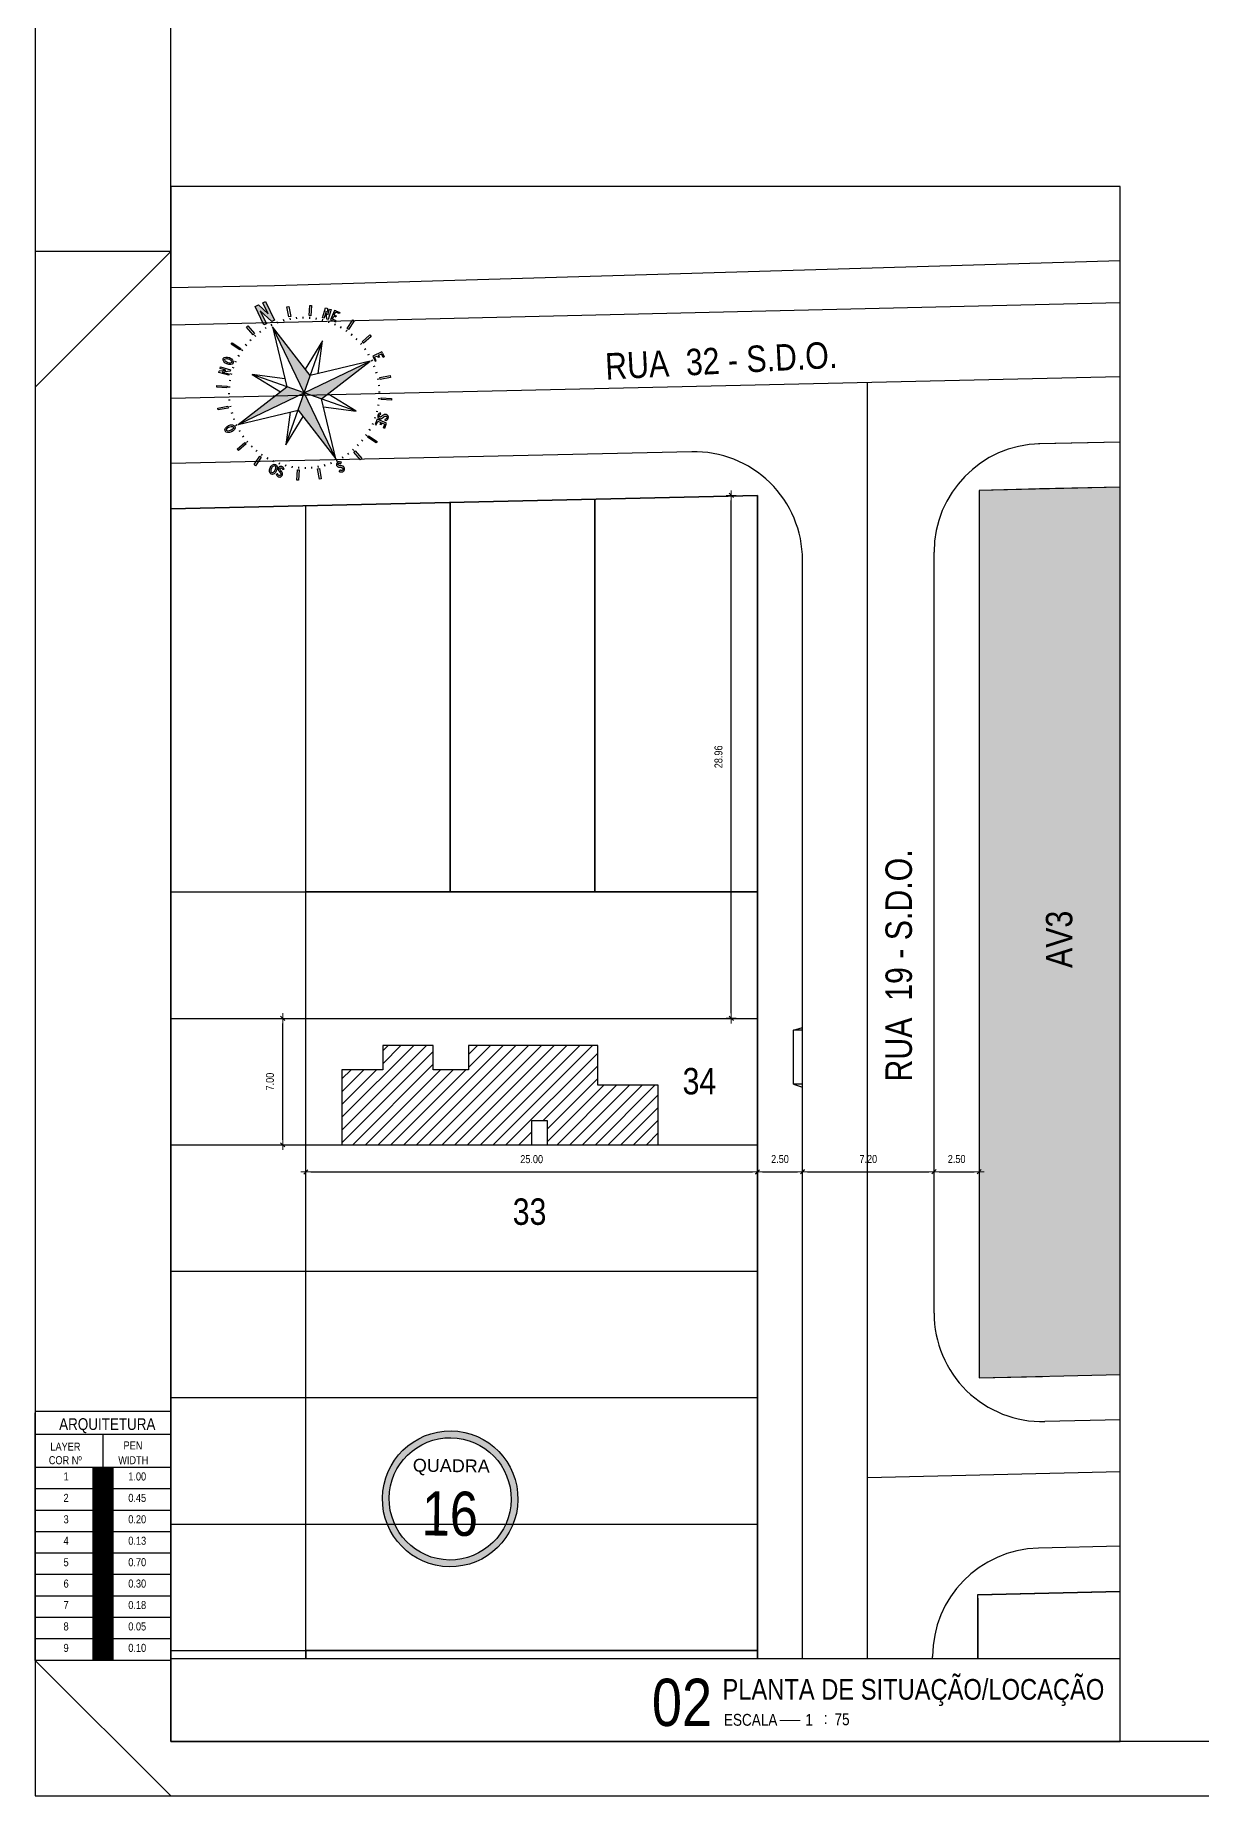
# Model space of a CAD drawing. Header units: millimetres. Extents: x -178 to 521, y -135 to 750.
# Drawn here: x -88.27 to -72.13, y 700.13 to 724.5 of the extents above; entities that cross this region are included whole.
import ezdxf
from ezdxf.enums import TextEntityAlignment as Align

# ---------------------------------------------------------------- set-up
doc = ezdxf.new("R2010")
doc.units = ezdxf.units.MM
doc.header["$LTSCALE"] = 20
doc.header["$MEASUREMENT"] = 0
doc.header["$PDSIZE"] = -5
for name, pattern in [('CONTINU', [0]), ('DASHED2', [0.375, 0.25, -0.125]), ('HIDDEN', [0.375, 0.25, -0.125]), ('HIDDEN2', [0.1875, 0.125, -0.0625])]:
    doc.linetypes.add(name, pattern=pattern)
doc.layers.get('0').update_dxf_attribs({"linetype": 'CONTINUOUS'})
doc.layers.get('Defpoints').update_dxf_attribs({"linetype": 'CONTINUOUS'})
for name, color, linetype in [('AR-ALV', 5, 'CONTINUOUS'), ('AR-TXT', 1, 'CONTINUOUS'), ('BOUNDARY LOTES', 7, 'CONTINUOUS'), ('E-txt-g', 3, 'CONTINUOUS'), ('E-TXT-Y', 2, 'CONTINUOUS'), ('Lotes', 2, 'CONTINUOUS'), ('númeraçãoquadras', 4, 'CONTINUOUS'), ('POLIGONAL', 5, 'CONTINUOUS'), ("PRANCHA - PROJETU'S", 7, 'CONTINUOUS'), ('PROJEÇÃO', 9, 'HIDDEN2'), ('QUADRA', 4, 'CONTINUOUS'), ('TXT', 2, 'CONTINUOUS')]:
    doc.layers.add(name, color=color, linetype=linetype)
for name, color, linetype, lineweight in [('E-Pen-C', 4, 'CONTINUOUS', 15), ('E-Pen-G', 3, 'CONTINUOUS', 30), ('E-Txt-W', 7, 'CONTINUOUS', 20)]:
    doc.layers.add(name, color=color, linetype=linetype, lineweight=lineweight)
doc.styles.add('F2', font='ARIALN.TTF')
doc.styles.add('STYLE1', font='sanss___.ttf')
doc.dimstyles.new('DIMENSION-1', dxfattribs={"dimtxt": 0.11, "dimasz": 0.07, "dimexe": 1, "dimexo": 0, "dimgap": 0.12, "dimtad": 1, "dimzin": 7, "dimdsep": 46, "dimtxsty": 'F2', "dimblk1": 'TRACO', "dimblk2": 'TRACO', "dimsah": 1, "dimcen": 1, "dimse1": 1, "dimse2": 1, "dimclrd": 256, "dimclre": 256, "dimclrt": 6, "dimadec": 0, "dimazin": 0, "dimtfac": 1, "dimtix": 1, "dimtmove": 2, "dimatfit": 3, "dimldrblk": 'TRACO', "dimfxl": 1, "dimtolj": 1, "dimtzin": 0, "dimarcsym": 0})

# ---------------------------------------------------------------- blocks, each defined once
blk = doc.blocks.new('al-norte')
at = {"layer": 'TXT'}
for points in [[(0.055, 2.221), (-0.065, 2.532), (-0.092, 2.532), (-0.167, 2.532), (-0.167, 2.01), (-0.092, 2.01), (-0.092, 2.379), (0.055, 2.001), (0.131, 2.001), (0.131, 2.531), (0.055, 2.531)], [(0.007, 1.875), (0, 0), (0.333, 0.33)]]:
    blk.add_hatch(color=7, dxfattribs=at).paths.add_polyline_path(points)
h = blk.add_hatch(color=7, dxfattribs=at)
h.paths.add_polyline_path([(0, 0), (0.33, -0.333), (1.875, -0.007)])
h.paths.add_polyline_path([(0, 0), (-0.333, -0.33), (-0.007, -1.875)])
h.paths.add_polyline_path([(0, 0), (-0.33, 0.333), (-1.875, 0.007)])
at = {"layer": 'TXT', "color": 7}
for p, q in [((-0.092, 2.532), (-0.065, 2.532)), ((0.055, 2.001), (-0.092, 2.379)), ((-0.065, 2.532), (0.055, 2.221)), ((-1.135, 1.932), (-1.094, 1.956)), ((-1.003, 1.705), (-1.135, 1.932)), ((-1.094, 1.956), (-0.963, 1.728)), ((-0.643, 1.786), (-0.659, 1.83)), ((-0.596, 2.16), (-0.551, 2.172)), ((-0.528, 1.906), (-0.596, 2.16)), ((-0.551, 2.172), (-0.483, 1.919)), ((-0.483, 1.919), (-0.528, 1.906)), ((-0.485, 1.835), (-0.497, 1.881)), ((-0.323, 1.871), (-0.331, 1.917)), ((0.007, 1.875), (-0.33, 0.333)), ((-0.159, 1.892), (-0.163, 1.938)), ((-0.007, -1.875), (0.007, 1.875)), ((0.007, 1.898), (0.007, 1.945)), ((0.333, 0.33), (0.007, 1.875)), ((0.172, 1.891), (0.176, 1.937)), ((0.336, 1.868), (0.344, 1.915)), ((0.498, 1.832), (0.51, 1.877)), ((0.656, 1.782), (0.672, 1.826)), ((-1.736, 1.416), (-1.711, 1.444)), ((-1.54, 1.244), (-1.736, 1.416)), ((-1.711, 1.444), (-1.702, 1.454)), ((-1.702, 1.454), (-1.546, 1.396)), ((-1.662, 1.499), (-1.637, 1.528)), ((-1.546, 1.396), (-1.662, 1.499)), ((-1.654, 1.393), (-1.515, 1.272)), ((-1.463, 1.324), (-1.654, 1.393)), ((-1.637, 1.528), (-1.438, 1.353)), ((-1.438, 1.353), (-1.463, 1.324)), ((-1.338, 1.347), (-1.371, 1.38)), ((-1.215, 1.459), (-1.245, 1.495)), ((-1.083, 1.559), (-1.11, 1.597)), ((-0.963, 1.728), (-1.003, 1.705)), ((-0.943, 1.647), (-0.967, 1.688)), ((-0.796, 1.723), (-0.816, 1.766)), ((0.808, 1.718), (0.828, 1.76)), ((0.955, 1.641), (0.979, 1.681)), ((1.094, 1.551), (1.121, 1.59)), ((1.225, 1.45), (1.256, 1.486)), ((1.343, 1.446), (1.415, 1.635)), ((1.347, 1.338), (1.38, 1.371)), ((1.476, 1.683), (1.417, 1.527)), ((1.466, 1.692), (1.476, 1.683)), ((1.538, 1.43), (1.572, 1.393)), ((1.561, 1.452), (1.596, 1.414)), ((1.596, 1.414), (1.572, 1.393)), ((-1.949, 1.106), (-1.925, 1.146)), ((-1.721, 0.975), (-1.949, 1.106)), ((-1.925, 1.146), (-1.698, 1.015)), ((-1.698, 1.015), (-1.721, 0.975)), ((-1.641, 0.955), (-1.681, 0.979)), ((-1.551, 1.094), (-1.59, 1.121)), ((-1.515, 1.272), (-1.54, 1.244)), ((-1.45, 1.225), (-1.486, 1.256)), ((-0.998, -0.991), (0.998, 0.991)), ((-0.285, 0.538), (-0.991, 0.998)), ((0.991, -0.998), (-0.991, 0.998)), ((-0.991, 0.998), (-0.536, 0.289)), ((0.998, 0.991), (0.289, 0.536)), ((0.538, 0.285), (0.998, 0.991)), ((1.459, 1.215), (1.495, 1.245)), ((1.559, 1.083), (1.597, 1.11)), ((1.647, 0.943), (1.688, 0.967)), ((1.705, 1.003), (1.932, 1.135)), ((1.728, 0.963), (1.705, 1.003)), ((1.956, 1.094), (1.728, 0.963)), ((1.932, 1.135), (1.956, 1.094)), ((-2.169, 0.564), (-2.156, 0.609)), ((-1.915, 0.496), (-2.169, 0.564)), ((-2.156, 0.609), (-1.903, 0.541)), ((-1.903, 0.541), (-1.915, 0.496)), ((-1.832, 0.498), (-1.877, 0.51)), ((-1.782, 0.656), (-1.826, 0.672)), ((-1.718, 0.808), (-1.76, 0.828)), ((1.723, 0.796), (1.766, 0.816)), ((1.786, 0.643), (1.83, 0.659)), ((1.835, 0.485), (1.881, 0.497)), ((-1.898, 0.007), (-1.945, 0.007)), ((-1.891, 0.172), (-1.937, 0.176)), ((-1.868, 0.336), (-1.915, 0.344)), ((-1.875, 0.007), (-0.33, 0.333)), ((-1.875, 0.007), (-0.333, -0.33)), ((-1.875, 0.007), (1.875, -0.007)), ((1.875, -0.007), (0.333, 0.33)), ((1.871, 0.323), (1.917, 0.331)), ((1.892, 0.159), (1.938, 0.163)), ((1.986, 0.075), (1.986, 0.034)), ((2.246, 0.075), (1.986, 0.075)), ((1.986, 0.034), (1.986, -0.068)), ((2.017, 0.034), (2.1, 0.034)), ((2.017, -0.068), (2.017, 0.034)), ((2.1, 0.034), (2.1, -0.017)), ((2.132, 0.034), (2.214, 0.034)), ((2.132, 0.034), (2.132, -0.017)), ((2.214, -0.068), (2.214, 0.034)), ((2.246, 0.034), (2.246, 0.075)), ((2.246, 0.034), (2.246, -0.068)), ((-1.892, -0.159), (-1.938, -0.163)), ((-1.871, -0.323), (-1.917, -0.331)), ((-0.538, -0.285), (-0.998, -0.991)), ((-0.333, -0.33), (-0.007, -1.875)), ((-0.007, -1.875), (0.33, -0.333)), ((0.33, -0.333), (1.875, -0.007)), ((0.991, -0.998), (0.536, -0.289)), ((1.868, -0.336), (1.915, -0.344)), ((1.891, -0.172), (1.937, -0.176)), ((1.898, -0.007), (1.945, -0.007)), ((1.986, -0.068), (2.017, -0.068)), ((2.132, -0.017), (2.1, -0.017)), ((2.246, -0.068), (2.214, -0.068)), ((-2.172, -0.551), (-1.919, -0.483)), ((-2.16, -0.596), (-2.172, -0.551)), ((-1.906, -0.528), (-2.16, -0.596)), ((-1.919, -0.483), (-1.906, -0.528)), ((-1.835, -0.485), (-1.881, -0.497)), ((-1.786, -0.643), (-1.83, -0.659)), ((-1.723, -0.796), (-1.766, -0.816)), ((-0.998, -0.991), (-0.289, -0.536)), ((0.285, -0.538), (0.991, -0.998)), ((1.718, -0.808), (1.76, -0.828)), ((1.782, -0.656), (1.826, -0.672)), ((1.832, -0.498), (1.877, -0.51)), ((1.903, -0.541), (1.915, -0.496)), ((2.156, -0.609), (1.903, -0.541)), ((1.915, -0.496), (2.169, -0.564)), ((2.169, -0.564), (2.156, -0.609)), ((-1.956, -1.094), (-1.728, -0.963)), ((-1.932, -1.135), (-1.956, -1.094)), ((-1.705, -1.003), (-1.932, -1.135)), ((-1.728, -0.963), (-1.705, -1.003)), ((-1.647, -0.943), (-1.688, -0.967)), ((-1.559, -1.083), (-1.597, -1.11)), ((-1.459, -1.215), (-1.495, -1.245)), ((-1.347, -1.338), (-1.38, -1.371)), ((1.338, -1.347), (1.371, -1.38)), ((1.44, -1.347), (1.436, -1.353)), ((1.445, -1.341), (1.44, -1.347)), ((1.45, -1.335), (1.445, -1.341)), ((1.45, -1.225), (1.486, -1.256)), ((1.456, -1.33), (1.45, -1.335)), ((1.463, -1.325), (1.456, -1.33)), ((1.469, -1.321), (1.463, -1.325)), ((1.476, -1.318), (1.469, -1.321)), ((1.484, -1.315), (1.476, -1.318)), ((1.491, -1.313), (1.484, -1.315)), ((1.499, -1.313), (1.491, -1.313)), ((1.496, -1.352), (1.503, -1.35)), ((1.53, -1.312), (1.499, -1.313)), ((1.503, -1.35), (1.511, -1.35)), ((1.511, -1.35), (1.527, -1.351)), ((1.527, -1.351), (1.53, -1.312)), ((1.551, -1.094), (1.59, -1.121)), ((1.641, -0.955), (1.681, -0.979)), ((1.698, -1.015), (1.721, -0.975)), ((1.925, -1.146), (1.698, -1.015)), ((1.721, -0.975), (1.949, -1.106)), ((1.949, -1.106), (1.925, -1.146)), ((-1.556, -1.565), (-1.514, -1.564)), ((-1.556, -1.565), (-1.555, -1.58)), ((-1.555, -1.58), (-1.553, -1.595)), ((-1.553, -1.595), (-1.549, -1.61)), ((-1.549, -1.61), (-1.544, -1.624)), ((-1.544, -1.624), (-1.54, -1.631)), ((-1.54, -1.631), (-1.536, -1.638)), ((-1.536, -1.638), (-1.532, -1.644)), ((-1.532, -1.644), (-1.526, -1.649)), ((-1.526, -1.649), (-1.513, -1.658)), ((-1.516, -1.579), (-1.514, -1.564)), ((-1.516, -1.587), (-1.516, -1.579)), ((-1.515, -1.595), (-1.516, -1.587)), ((-1.513, -1.602), (-1.515, -1.595)), ((-1.51, -1.609), (-1.513, -1.602)), ((-1.513, -1.658), (-1.5, -1.667)), ((-1.506, -1.616), (-1.51, -1.609)), ((-1.501, -1.623), (-1.506, -1.616)), ((-1.495, -1.628), (-1.501, -1.623)), ((-1.5, -1.667), (-1.493, -1.67)), ((-1.488, -1.632), (-1.495, -1.628)), ((-1.493, -1.67), (-1.485, -1.672)), ((-1.484, -1.633), (-1.488, -1.632)), ((-1.485, -1.672), (-1.478, -1.673)), ((-1.481, -1.634), (-1.484, -1.633)), ((-1.473, -1.633), (-1.481, -1.634)), ((-1.478, -1.673), (-1.47, -1.672)), ((-1.465, -1.631), (-1.473, -1.633)), ((-1.47, -1.672), (-1.463, -1.671)), ((-1.457, -1.628), (-1.465, -1.631)), ((-1.463, -1.671), (-1.455, -1.669)), ((-1.451, -1.622), (-1.457, -1.628)), ((-1.454, -1.487), (-1.455, -1.494)), ((-1.455, -1.494), (-1.455, -1.502)), ((-1.455, -1.502), (-1.454, -1.51)), ((-1.455, -1.669), (-1.448, -1.666)), ((-1.453, -1.479), (-1.454, -1.487)), ((-1.454, -1.51), (-1.451, -1.525)), ((-1.451, -1.471), (-1.453, -1.479)), ((-1.448, -1.464), (-1.451, -1.471)), ((-1.451, -1.525), (-1.443, -1.555)), ((-1.446, -1.616), (-1.451, -1.622)), ((-1.444, -1.457), (-1.448, -1.464)), ((-1.448, -1.666), (-1.441, -1.663)), ((-1.442, -1.609), (-1.446, -1.616)), ((-1.439, -1.451), (-1.444, -1.457)), ((-1.443, -1.555), (-1.44, -1.57)), ((-1.44, -1.602), (-1.442, -1.609)), ((-1.441, -1.663), (-1.434, -1.659)), ((-1.44, -1.57), (-1.439, -1.578)), ((-1.439, -1.594), (-1.44, -1.602)), ((-1.434, -1.445), (-1.439, -1.451)), ((-1.439, -1.578), (-1.439, -1.586)), ((-1.439, -1.586), (-1.439, -1.594)), ((-1.428, -1.44), (-1.434, -1.445)), ((-1.434, -1.659), (-1.428, -1.655)), ((-1.421, -1.436), (-1.428, -1.44)), ((-1.428, -1.655), (-1.421, -1.65)), ((-1.414, -1.432), (-1.421, -1.436)), ((-1.421, -1.65), (-1.416, -1.645)), ((-1.416, -1.645), (-1.41, -1.639)), ((-1.407, -1.43), (-1.414, -1.432)), ((-1.411, -1.497), (-1.41, -1.49)), ((-1.409, -1.513), (-1.411, -1.497)), ((-1.41, -1.49), (-1.409, -1.486)), ((-1.41, -1.639), (-1.406, -1.633)), ((-1.409, -1.486), (-1.408, -1.483)), ((-1.406, -1.528), (-1.409, -1.513)), ((-1.408, -1.483), (-1.404, -1.476)), ((-1.399, -1.429), (-1.407, -1.43)), ((-1.4, -1.558), (-1.406, -1.528)), ((-1.406, -1.633), (-1.402, -1.626)), ((-1.404, -1.476), (-1.398, -1.471)), ((-1.402, -1.626), (-1.399, -1.619)), ((-1.397, -1.573), (-1.4, -1.558)), ((-1.391, -1.428), (-1.399, -1.429)), ((-1.399, -1.619), (-1.396, -1.612)), ((-1.398, -1.471), (-1.391, -1.467)), ((-1.395, -1.589), (-1.397, -1.573)), ((-1.396, -1.612), (-1.395, -1.604)), ((-1.395, -1.596), (-1.395, -1.589)), ((-1.395, -1.604), (-1.395, -1.596)), ((-1.383, -1.428), (-1.391, -1.428)), ((-1.391, -1.467), (-1.387, -1.466)), ((-1.387, -1.466), (-1.383, -1.465)), ((-1.375, -1.429), (-1.383, -1.428)), ((-1.383, -1.465), (-1.38, -1.465)), ((-1.38, -1.465), (-1.376, -1.467)), ((-1.376, -1.467), (-1.372, -1.468)), ((-1.368, -1.43), (-1.375, -1.429)), ((-1.372, -1.468), (-1.369, -1.471)), ((-1.369, -1.471), (-1.363, -1.476)), ((-1.36, -1.432), (-1.368, -1.43)), ((-1.363, -1.476), (-1.358, -1.482)), ((-1.353, -1.436), (-1.36, -1.432)), ((-1.358, -1.482), (-1.354, -1.489)), ((-1.354, -1.489), (-1.352, -1.496)), ((-1.347, -1.44), (-1.353, -1.436)), ((-1.352, -1.496), (-1.35, -1.503)), ((-1.35, -1.511), (-1.351, -1.527)), ((-1.351, -1.527), (-1.312, -1.53)), ((-1.35, -1.503), (-1.35, -1.511)), ((-1.341, -1.445), (-1.347, -1.44)), ((-1.335, -1.45), (-1.341, -1.445)), ((-1.33, -1.456), (-1.335, -1.45)), ((-1.325, -1.463), (-1.33, -1.456)), ((-1.321, -1.469), (-1.325, -1.463)), ((-1.318, -1.476), (-1.321, -1.469)), ((-1.315, -1.484), (-1.318, -1.476)), ((-1.313, -1.491), (-1.315, -1.484)), ((-1.313, -1.499), (-1.313, -1.491)), ((-1.312, -1.53), (-1.313, -1.499)), ((-1.225, -1.45), (-1.256, -1.486)), ((-1.146, -1.925), (-1.015, -1.698)), ((-1.094, -1.551), (-1.121, -1.59)), ((-0.975, -1.721), (-1.106, -1.949)), ((-1.015, -1.698), (-0.975, -1.721)), ((-0.955, -1.641), (-0.979, -1.681)), ((-0.808, -1.718), (-0.828, -1.76)), ((-0.656, -1.782), (-0.672, -1.826)), ((0.643, -1.786), (0.659, -1.83)), ((0.796, -1.723), (0.816, -1.766)), ((0.943, -1.647), (0.967, -1.688)), ((0.963, -1.728), (1.003, -1.705)), ((1.094, -1.956), (0.963, -1.728)), ((1.003, -1.705), (1.135, -1.932)), ((1.083, -1.559), (1.11, -1.597)), ((1.215, -1.459), (1.245, -1.495)), ((1.354, -1.453), (1.278, -1.521)), ((1.278, -1.521), (1.299, -1.545)), ((1.299, -1.545), (1.375, -1.476)), ((1.385, -1.425), (1.354, -1.453)), ((1.375, -1.476), (1.43, -1.538)), ((1.559, -1.619), (1.385, -1.425)), ((1.43, -1.538), (1.393, -1.572)), ((1.414, -1.596), (1.393, -1.572)), ((1.452, -1.561), (1.414, -1.596)), ((1.429, -1.375), (1.428, -1.383)), ((1.428, -1.383), (1.428, -1.391)), ((1.428, -1.391), (1.429, -1.399)), ((1.43, -1.368), (1.429, -1.375)), ((1.429, -1.399), (1.43, -1.407)), ((1.432, -1.36), (1.43, -1.368)), ((1.43, -1.407), (1.432, -1.414)), ((1.431, -1.691), (1.507, -1.623)), ((1.452, -1.715), (1.431, -1.691)), ((1.436, -1.353), (1.432, -1.36)), ((1.432, -1.414), (1.436, -1.421)), ((1.436, -1.421), (1.44, -1.428)), ((1.44, -1.428), (1.445, -1.434)), ((1.445, -1.434), (1.451, -1.439)), ((1.451, -1.439), (1.457, -1.444)), ((1.452, -1.561), (1.507, -1.623)), ((1.528, -1.646), (1.452, -1.715)), ((1.457, -1.444), (1.464, -1.448)), ((1.464, -1.448), (1.471, -1.451)), ((1.465, -1.38), (1.467, -1.376)), ((1.465, -1.383), (1.465, -1.38)), ((1.466, -1.387), (1.465, -1.383)), ((1.467, -1.391), (1.466, -1.387)), ((1.467, -1.376), (1.468, -1.372)), ((1.471, -1.398), (1.467, -1.391)), ((1.468, -1.372), (1.471, -1.369)), ((1.471, -1.369), (1.476, -1.363)), ((1.476, -1.404), (1.471, -1.398)), ((1.471, -1.451), (1.479, -1.453)), ((1.476, -1.363), (1.482, -1.358)), ((1.483, -1.408), (1.476, -1.404)), ((1.479, -1.453), (1.487, -1.454)), ((1.482, -1.358), (1.489, -1.354)), ((1.486, -1.409), (1.483, -1.408)), ((1.49, -1.41), (1.486, -1.409)), ((1.487, -1.454), (1.494, -1.455)), ((1.489, -1.354), (1.496, -1.352)), ((1.497, -1.411), (1.49, -1.41)), ((1.494, -1.455), (1.502, -1.455)), ((1.513, -1.409), (1.497, -1.411)), ((1.502, -1.455), (1.51, -1.454)), ((1.51, -1.454), (1.525, -1.451)), ((1.528, -1.406), (1.513, -1.409)), ((1.525, -1.451), (1.555, -1.443)), ((1.558, -1.4), (1.528, -1.406)), ((1.528, -1.646), (1.559, -1.619)), ((1.555, -1.443), (1.57, -1.44)), ((1.573, -1.397), (1.558, -1.4)), ((1.579, -1.516), (1.564, -1.514)), ((1.565, -1.556), (1.564, -1.514)), ((1.565, -1.556), (1.58, -1.555)), ((1.57, -1.44), (1.578, -1.439)), ((1.589, -1.395), (1.573, -1.397)), ((1.578, -1.439), (1.586, -1.439)), ((1.587, -1.516), (1.579, -1.516)), ((1.58, -1.555), (1.595, -1.553)), ((1.586, -1.439), (1.594, -1.439)), ((1.595, -1.515), (1.587, -1.516)), ((1.596, -1.395), (1.589, -1.395)), ((1.594, -1.439), (1.602, -1.44)), ((1.602, -1.513), (1.595, -1.515)), ((1.595, -1.553), (1.61, -1.549)), ((1.604, -1.395), (1.596, -1.395)), ((1.602, -1.44), (1.609, -1.442)), ((1.609, -1.51), (1.602, -1.513)), ((1.612, -1.396), (1.604, -1.395)), ((1.609, -1.442), (1.616, -1.446)), ((1.616, -1.506), (1.609, -1.51)), ((1.61, -1.549), (1.624, -1.544)), ((1.619, -1.399), (1.612, -1.396)), ((1.616, -1.446), (1.622, -1.451)), ((1.623, -1.501), (1.616, -1.506)), ((1.626, -1.402), (1.619, -1.399)), ((1.622, -1.451), (1.628, -1.457)), ((1.628, -1.495), (1.623, -1.501)), ((1.624, -1.544), (1.631, -1.54)), ((1.633, -1.406), (1.626, -1.402)), ((1.628, -1.457), (1.631, -1.465)), ((1.632, -1.488), (1.628, -1.495)), ((1.631, -1.465), (1.633, -1.473)), ((1.631, -1.54), (1.638, -1.536)), ((1.633, -1.484), (1.632, -1.488)), ((1.639, -1.41), (1.633, -1.406)), ((1.633, -1.473), (1.634, -1.481)), ((1.634, -1.481), (1.633, -1.484)), ((1.638, -1.536), (1.644, -1.532)), ((1.645, -1.416), (1.639, -1.41)), ((1.644, -1.532), (1.649, -1.526)), ((1.65, -1.421), (1.645, -1.416)), ((1.649, -1.526), (1.658, -1.513)), ((1.655, -1.428), (1.65, -1.421)), ((1.659, -1.434), (1.655, -1.428)), ((1.658, -1.513), (1.667, -1.5)), ((1.663, -1.441), (1.659, -1.434)), ((1.666, -1.448), (1.663, -1.441)), ((1.669, -1.455), (1.666, -1.448)), ((1.667, -1.5), (1.67, -1.493)), ((1.671, -1.463), (1.669, -1.455)), ((1.67, -1.493), (1.672, -1.485)), ((1.672, -1.47), (1.671, -1.463)), ((1.673, -1.478), (1.672, -1.47)), ((1.672, -1.485), (1.673, -1.478)), ((-1.106, -1.949), (-1.146, -1.925)), ((-0.609, -2.156), (-0.541, -1.903)), ((-0.564, -2.169), (-0.609, -2.156)), ((-0.496, -1.915), (-0.564, -2.169)), ((-0.541, -1.903), (-0.496, -1.915)), ((-0.498, -1.832), (-0.51, -1.877)), ((-0.336, -1.868), (-0.344, -1.915)), ((-0.172, -1.891), (-0.176, -1.937)), ((-0.071, -2.206), (-0.04, -2.176)), ((-0.071, -2.206), (-0.06, -2.216)), ((-0.062, -2.027), (-0.063, -2.035)), ((-0.063, -2.035), (-0.063, -2.043)), ((-0.063, -2.043), (-0.062, -2.05)), ((-0.06, -2.019), (-0.062, -2.027)), ((-0.062, -2.05), (-0.06, -2.058)), ((-0.057, -2.012), (-0.06, -2.019)), ((-0.06, -2.058), (-0.058, -2.065)), ((-0.06, -2.216), (-0.048, -2.226)), ((-0.058, -2.065), (-0.054, -2.072)), ((-0.053, -2.005), (-0.057, -2.012)), ((-0.054, -2.072), (-0.05, -2.079)), ((-0.049, -1.999), (-0.053, -2.005)), ((-0.05, -2.079), (-0.045, -2.085)), ((-0.044, -1.993), (-0.049, -1.999)), ((-0.048, -2.226), (-0.035, -2.234)), ((-0.045, -2.085), (-0.039, -2.091)), ((-0.038, -1.988), (-0.044, -1.993)), ((-0.031, -2.189), (-0.04, -2.176)), ((-0.039, -2.091), (-0.034, -2.096)), ((-0.032, -1.983), (-0.038, -1.988)), ((-0.035, -2.234), (-0.021, -2.241)), ((-0.034, -2.096), (-0.021, -2.105)), ((-0.025, -1.979), (-0.032, -1.983)), ((-0.026, -2.194), (-0.031, -2.189)), ((-0.02, -2.199), (-0.026, -2.194)), ((-0.018, -1.975), (-0.025, -1.979)), ((-0.021, -2.105), (0.005, -2.121)), ((-0.021, -2.241), (-0.014, -2.244)), ((-0.02, -2.037), (-0.019, -2.029)), ((-0.019, -2.045), (-0.02, -2.037)), ((-0.014, -2.203), (-0.02, -2.199)), ((-0.019, -2.029), (-0.017, -2.021)), ((-0.017, -2.048), (-0.019, -2.045)), ((-0.011, -1.973), (-0.018, -1.975)), ((-0.017, -2.021), (-0.015, -2.018)), ((-0.015, -2.051), (-0.017, -2.048)), ((-0.015, -2.018), (-0.012, -2.015)), ((-0.01, -2.057), (-0.015, -2.051)), ((-0.007, -2.207), (-0.014, -2.203)), ((-0.014, -2.244), (-0.007, -2.246)), ((-0.012, -2.015), (-0.01, -2.013)), ((-0.003, -1.972), (-0.011, -1.973)), ((-0.01, -2.013), (-0.006, -2.011)), ((0.002, -2.067), (-0.01, -2.057)), ((-0.007, -1.898), (-0.007, -1.945)), ((0.001, -2.209), (-0.007, -2.207)), ((-0.007, -2.246), (0.001, -2.247)), ((-0.006, -2.011), (-0.002, -2.01)), ((0.005, -1.971), (-0.003, -1.972)), ((-0.002, -2.01), (0.002, -2.009)), ((0.009, -2.21), (0.001, -2.209)), ((0.001, -2.247), (0.009, -2.247)), ((0.002, -2.009), (0.01, -2.009)), ((0.014, -2.077), (0.002, -2.067)), ((0.013, -1.971), (0.005, -1.971)), ((0.005, -2.121), (0.018, -2.13)), ((0.017, -2.21), (0.009, -2.21)), ((0.009, -2.247), (0.024, -2.245)), ((0.01, -2.009), (0.018, -2.01)), ((0.02, -1.972), (0.013, -1.971)), ((0.039, -2.095), (0.014, -2.077)), ((0.025, -2.208), (0.017, -2.21)), ((0.018, -2.01), (0.025, -2.012)), ((0.018, -2.13), (0.024, -2.136)), ((0.028, -1.974), (0.02, -1.972)), ((0.024, -2.136), (0.029, -2.141)), ((0.024, -2.245), (0.04, -2.242)), ((0.025, -2.012), (0.032, -2.016)), ((0.028, -2.207), (0.025, -2.208)), ((0.036, -1.976), (0.028, -1.974)), ((0.031, -2.205), (0.028, -2.207)), ((0.029, -2.141), (0.035, -2.147)), ((0.037, -2.199), (0.031, -2.205)), ((0.032, -2.016), (0.038, -2.02)), ((0.035, -2.147), (0.039, -2.154)), ((0.043, -1.978), (0.036, -1.976)), ((0.041, -2.192), (0.037, -2.199)), ((0.038, -2.02), (0.043, -2.026)), ((0.051, -2.104), (0.039, -2.095)), ((0.039, -2.154), (0.043, -2.161)), ((0.04, -2.242), (0.047, -2.239)), ((0.044, -2.184), (0.041, -2.192)), ((0.05, -1.982), (0.043, -1.978)), ((0.043, -2.026), (0.053, -2.038)), ((0.043, -2.161), (0.045, -2.168)), ((0.045, -2.176), (0.044, -2.184)), ((0.045, -2.168), (0.045, -2.176)), ((0.047, -2.239), (0.054, -2.236)), ((0.056, -1.986), (0.05, -1.982)), ((0.063, -2.113), (0.051, -2.104)), ((0.053, -2.038), (0.084, -2.014)), ((0.054, -2.236), (0.06, -2.231)), ((0.062, -1.991), (0.056, -1.986)), ((0.06, -2.231), (0.065, -2.226)), ((0.084, -2.014), (0.062, -1.991)), ((0.069, -2.119), (0.063, -2.113)), ((0.065, -2.226), (0.07, -2.219)), ((0.074, -2.125), (0.069, -2.119)), ((0.07, -2.219), (0.074, -2.213)), ((0.078, -2.131), (0.074, -2.125)), ((0.074, -2.213), (0.077, -2.206)), ((0.077, -2.206), (0.08, -2.199)), ((0.081, -2.138), (0.078, -2.131)), ((0.08, -2.199), (0.083, -2.191)), ((0.084, -2.145), (0.081, -2.138)), ((0.083, -2.191), (0.085, -2.184)), ((0.086, -2.153), (0.084, -2.145)), ((0.085, -2.184), (0.086, -2.176)), ((0.086, -2.161), (0.086, -2.153)), ((0.087, -2.168), (0.086, -2.161)), ((0.086, -2.176), (0.087, -2.168)), ((0.159, -1.892), (0.163, -1.938)), ((0.323, -1.871), (0.331, -1.917)), ((0.483, -1.919), (0.528, -1.906)), ((0.551, -2.172), (0.483, -1.919)), ((0.485, -1.835), (0.497, -1.881)), ((0.528, -1.906), (0.596, -2.16)), ((0.596, -2.16), (0.551, -2.172)), ((1.135, -1.932), (1.094, -1.956))]:
    blk.add_line(p, q, dxfattribs=at)
for points in [[(-0.092, 2.379), (-0.092, 2.01), (-0.167, 2.01), (-0.167, 2.532), (-0.092, 2.532)], [(0.055, 2.221), (0.055, 2.531), (0.131, 2.531), (0.131, 2.001), (0.055, 2.001)], [(1.415, 1.635), (1.292, 1.498), (1.264, 1.523), (1.438, 1.717), (1.466, 1.692)], [(1.417, 1.527), (1.52, 1.643), (1.549, 1.617), (1.372, 1.42), (1.343, 1.446)], [(1.646, 1.528), (1.619, 1.559), (1.425, 1.385), (1.453, 1.354)], [(1.453, 1.354), (1.521, 1.278), (1.545, 1.299), (1.476, 1.375)], [(1.476, 1.375), (1.538, 1.43)], [(1.561, 1.452), (1.623, 1.507)], [(1.646, 1.528), (1.715, 1.452), (1.691, 1.431), (1.623, 1.507)]]:
    blk.add_lwpolyline(points, dxfattribs=at)
for points in [[(0.564, 2.169), (0.609, 2.156), (0.541, 1.903), (0.496, 1.915)], [(1.106, 1.949), (1.146, 1.925), (1.015, 1.698), (0.975, 1.721)], [(2.16, 0.596), (2.172, 0.551), (1.919, 0.483), (1.906, 0.528)]]:
    blk.add_lwpolyline(points, close=True, dxfattribs=at)
for centre, major_axis in [((-1.391, 1.585), (-0.089, 0.105)), ((-2.109, 0.002), (-0.138, 0.003)), ((-1.563, -1.416), (-0.104, -0.09))]:
    blk.add_ellipse(centre, major_axis=major_axis, ratio=0.637019, dxfattribs=at)
for points in [[(-1.455, 1.661), (-1.459, 1.657), (-1.463, 1.651), (-1.464, 1.626), (-1.461, 1.608), (-1.436, 1.557), (-1.403, 1.524), (-1.353, 1.502), (-1.337, 1.504), (-1.324, 1.511), (-1.319, 1.517), (-1.319, 1.553), (-1.327, 1.58), (-1.361, 1.628), (-1.385, 1.648), (-1.428, 1.668), (-1.444, 1.666), (-1.453, 1.662), (-1.454, 1.661), (-1.455, 1.661)], [(-2.208, 0.004), (-2.208, -0.001), (-2.206, -0.008), (-2.188, -0.025), (-2.172, -0.034), (-2.118, -0.05), (-2.071, -0.047), (-2.022, -0.024), (-2.012, -0.011), (-2.009, 0.004), (-2.01, 0.012), (-2.037, 0.036), (-2.063, 0.047), (-2.121, 0.053), (-2.153, 0.049), (-2.195, 0.029), (-2.205, 0.016), (-2.208, 0.007), (-2.208, 0.006), (-2.208, 0.004)], [(-1.638, -1.481), (-1.634, -1.484), (-1.628, -1.488), (-1.603, -1.489), (-1.586, -1.486), (-1.534, -1.46), (-1.502, -1.427), (-1.481, -1.376), (-1.483, -1.36), (-1.49, -1.347), (-1.497, -1.342), (-1.533, -1.343), (-1.559, -1.352), (-1.607, -1.386), (-1.627, -1.411), (-1.645, -1.454), (-1.644, -1.47), (-1.639, -1.478), (-1.639, -1.48), (-1.638, -1.481)]]:
    blk.add_open_spline(points, degree=3, knots=[0, 0, 0, 0, 0.588202, 0.588202, 1.176405, 1.176405, 2.227826, 2.227826, 3.009715, 3.009715, 3.791604, 3.791604, 4.573494, 4.573494, 5.355383, 5.355383, 6.13445, 6.13445, 6.283185, 6.283185, 6.283185, 6.283185], dxfattribs=at)
blk = doc.blocks.new('NUM_quadra')
at = {"linetype": 'CONTINU'}
h = blk.add_hatch(color=7, dxfattribs=at)
edge = h.paths.add_edge_path(flags=17)
edge.add_arc((0, 0), 0.18, 0, 360)
edge = h.paths.add_edge_path()
edge.add_arc((0, 0), 0.2, 0, 360)
at = {"color": 7}
for radius in [0.2, 0.18]:
    blk.add_circle((0, 0), radius, dxfattribs=at)
at = {"color": 7, "insert": (-0.1114, 0.1167), "char_height": 0.038, "width": 0.2663, "attachment_point": 1, "style": 'F2'}
blk.add_mtext('\\fArial|b0|i0|c0|p34;QUADRA', dxfattribs=at)
at = {"color": 7, "style": 'STYLE1'}
blk.add_attdef('00', text='', height=0.13, dxfattribs=at).set_placement((0, -0.1066), align=Align.CENTER)
blk = doc.blocks.new('TRACO')
at = {"layer": 'E-Pen-C'}
for p, q in [((-1, 0), (1, 0)), ((0, 1), (0, -1))]:
    blk.add_line(p, q, dxfattribs=at)
at = {"layer": 'E-Pen-G'}
blk.add_line((-0.42, -0.42), (0.42, 0.42), dxfattribs=at)
blk = doc.blocks.new('*D335')
at = {"linetype": 'Continuous', "lineweight": -2}
blk.add_line((-84.848, 709.211), (-84.848, 710.821), dxfattribs=at)
at = {"layer": 'Defpoints', "color": 0, "linetype": 'Continuous'}
for p in [(-84.848, 710.891), (-84.528, 710.891), (-84.528, 709.141)]:
    blk.add_point(p, dxfattribs=at)
at = {"linetype": 'Continuous', "lineweight": -2, "xscale": 0.07, "yscale": 0.07, "zscale": 0.07}
for p, rotation in [((-84.848, 710.891), 90), ((-84.848, 709.141), 270)]:
    blk.add_blockref('TRACO', p, dxfattribs=dict(at, rotation=rotation))
at = {"color": 6, "linetype": 'Continuous', "insert": (-85.024, 710.016), "char_height": 0.11, "attachment_point": 5, "rotation": 90, "style": 'F2'}
blk.add_mtext('\\A1;7.00', dxfattribs=at)
blk = doc.blocks.new('*D336')
at = {"linetype": 'Continuous', "lineweight": -2}
blk.add_line((-78.206, 708.767), (-77.723, 708.767), dxfattribs=at)
at = {"layer": 'Defpoints', "color": 0, "linetype": 'Continuous'}
for p in [(-78.276, 709.142), (-77.653, 709.014), (-77.653, 708.767)]:
    blk.add_point(p, dxfattribs=at)
at = {"linetype": 'Continuous', "lineweight": -2, "xscale": 0.07, "yscale": 0.07, "zscale": 0.07, "rotation": 180}
blk.add_blockref('TRACO', (-78.276, 708.767), dxfattribs=at)
at = {"linetype": 'Continuous', "lineweight": -2, "xscale": 0.07, "yscale": 0.07, "zscale": 0.07}
blk.add_blockref('TRACO', (-77.653, 708.767), dxfattribs=at)
at = {"color": 6, "linetype": 'Continuous', "insert": (-77.965, 708.943), "char_height": 0.11, "attachment_point": 5, "style": 'F2'}
blk.add_mtext('\\A1;2.50', dxfattribs=at)
blk = doc.blocks.new('*D337')
at = {"linetype": 'Continuous', "lineweight": -2}
blk.add_line((-84.458, 708.766), (-78.346, 708.766), dxfattribs=at)
at = {"layer": 'Defpoints', "color": 0, "linetype": 'Continuous'}
for p in [(-84.528, 709.141), (-78.276, 709.142), (-78.276, 708.766)]:
    blk.add_point(p, dxfattribs=at)
at = {"linetype": 'Continuous', "lineweight": -2, "xscale": 0.07, "yscale": 0.07, "zscale": 0.07, "rotation": 180}
blk.add_blockref('TRACO', (-84.528, 708.766), dxfattribs=at)
at = {"linetype": 'Continuous', "lineweight": -2, "xscale": 0.07, "yscale": 0.07, "zscale": 0.07}
blk.add_blockref('TRACO', (-78.276, 708.766), dxfattribs=at)
at = {"color": 6, "linetype": 'Continuous', "insert": (-81.402, 708.942), "char_height": 0.11, "attachment_point": 5, "style": 'F2'}
blk.add_mtext('\\A1;25.00', dxfattribs=at)
blk = doc.blocks.new('IND_DES')
at = {"layer": 'E-Txt-W', "color": 7}
blk.add_line((0.027, -0.243), (0.198, -0.243), dxfattribs=at)
at = {"layer": 'E-txt-g', "color": 7, "style": 'F2'}
for s, p in [('ESCALA', (-0.446, -0.286)), ('1', (0.243, -0.286)), (':', (0.399, -0.271))]:
    blk.add_text(s, height=0.1, dxfattribs=at).set_placement(p)
blk.add_attdef('ESCALA', (0.49, -0.281), '', height=0.1, dxfattribs=at)
at = {"layer": 'E-Txt-W', "color": 6, "style": 'F2'}
blk.add_attdef('00', text='', height=0.4, dxfattribs=at).set_placement((-0.708, -0.288), align=Align.CENTER)
at = {"layer": 'E-TXT-Y', "color": 7, "style": 'F2'}
for tag, p in [('PROJETO', (-0.456, 0.183)), ('DESENHO', (-0.458, -0.066))]:
    blk.add_attdef(tag, p, '', height=0.175, dxfattribs=at)
blk = doc.blocks.new('*D713')
at = {"lineweight": -2}
blk.add_line((-78.64, 710.962), (-78.64, 718.06), dxfattribs=at)
at = {"layer": 'Defpoints', "color": 0, "linetype": 'Continuous'}
for p in [(-78.64, 718.13), (-78.278, 718.13), (-78.278, 710.892)]:
    blk.add_point(p, dxfattribs=at)
at = {"linetype": 'Continuous', "lineweight": -2, "xscale": 0.07, "yscale": 0.07, "zscale": 0.07}
for p, rotation in [((-78.64, 718.13), 90), ((-78.64, 710.892), 270)]:
    blk.add_blockref('TRACO', p, dxfattribs=dict(at, rotation=rotation))
at = {"color": 6, "linetype": 'Continuous', "insert": (-78.816, 714.511), "char_height": 0.11, "attachment_point": 5, "rotation": 90, "style": 'F2'}
blk.add_mtext('\\A1;28.96', dxfattribs=at)
blk = doc.blocks.new('*D721')
at = {"lineweight": -2}
blk.add_line((-77.583, 708.768), (-75.903, 708.768), dxfattribs=at)
at = {"layer": 'Defpoints', "color": 0, "linetype": 'Continuous'}
for p in [(-77.653, 709.318), (-75.833, 709.318), (-75.833, 708.768)]:
    blk.add_point(p, dxfattribs=at)
at = {"linetype": 'Continuous', "lineweight": -2, "xscale": 0.07, "yscale": 0.07, "zscale": 0.07, "rotation": 180}
blk.add_blockref('TRACO', (-77.653, 708.768), dxfattribs=at)
at = {"linetype": 'Continuous', "lineweight": -2, "xscale": 0.07, "yscale": 0.07, "zscale": 0.07}
blk.add_blockref('TRACO', (-75.833, 708.768), dxfattribs=at)
at = {"color": 6, "linetype": 'Continuous', "insert": (-76.743, 708.944), "char_height": 0.11, "attachment_point": 5, "style": 'F2'}
blk.add_mtext('\\A1;7.20', dxfattribs=at)
blk = doc.blocks.new('*D722')
at = {"lineweight": -2}
blk.add_line((-75.763, 708.768), (-75.278, 708.768), dxfattribs=at)
at = {"layer": 'Defpoints', "color": 0, "linetype": 'Continuous'}
for p in [(-75.833, 709.318), (-75.208, 708.768), (-75.208, 708.728)]:
    blk.add_point(p, dxfattribs=at)
at = {"linetype": 'Continuous', "lineweight": -2, "xscale": 0.07, "yscale": 0.07, "zscale": 0.07, "rotation": 180}
blk.add_blockref('TRACO', (-75.833, 708.768), dxfattribs=at)
at = {"linetype": 'Continuous', "lineweight": -2, "xscale": 0.07, "yscale": 0.07, "zscale": 0.07}
blk.add_blockref('TRACO', (-75.208, 708.768), dxfattribs=at)
at = {"color": 6, "linetype": 'Continuous', "insert": (-75.52, 708.944), "char_height": 0.11, "attachment_point": 5, "style": 'F2'}
blk.add_mtext('\\A1;2.50', dxfattribs=at)

msp = doc.modelspace()

# ---------------------------------------------------------------- hatches: boundary and pattern name
at = {"linetype": 'Continuous'}
h = msp.add_hatch(dxfattribs=at)
h.set_pattern_fill('ANSI31', style=0)
h.paths.add_polyline_path([(-84.028, 709.179), (-84.028, 709.141), (-81.4, 709.141), (-81.4, 709.479), (-81.188, 709.479), (-81.188, 709.141), (-79.65, 709.141), (-79.65, 709.966), (-80.488, 709.966), (-80.488, 710.516), (-82.277, 710.516), (-82.277, 710.179), (-82.764, 710.179), (-82.764, 710.516), (-83.464, 710.516), (-83.464, 710.179), (-84.028, 710.179)])
at = {"layer": 'BOUNDARY LOTES'}
h = msp.add_hatch(dxfattribs=at)
h.set_pattern_fill('GRASS', color=8, scale=0.2, style=0)
h.set_pattern_definition([(90, (14619.87103, -9113.05337), (-0.1414213562, 0.1414213562), [0.0375, -0.2453427126]), (45, (14619.87103, -9113.05337), (-0.1414213562, 0.1414213562), [0.0375, -0.1625]), (135, (14619.87103, -9113.05337), (-0.1414213562, -0.1414213562), [0.0375, -0.1625])])
h.paths.add_polyline_path([(-73.255, 705.96), (-73.255, 718.244), (-75.208, 718.2), (-75.208, 705.915)])
at = {"layer": "PRANCHA - PROJETU'S"}
h = msp.add_hatch(color=1, dxfattribs=at)
h.set_gradient(color1=(255, 0, 0), color2=(255, 0, 0), tint=1)
h.paths.add_polyline_path([(-87.186, 704.675), (-87.482, 704.675), (-87.482, 704.378), (-87.186, 704.378)])
h = msp.add_hatch(color=2, dxfattribs=at)
h.set_gradient(color1=(255, 255, 0), color2=(255, 255, 0), tint=1)
h.paths.add_polyline_path([(-87.186, 704.081), (-87.186, 704.378), (-87.482, 704.378), (-87.482, 704.081)])
h = msp.add_hatch(color=3, dxfattribs=at)
h.set_gradient(color1=(0, 255, 0), color2=(0, 255, 0), tint=1)
h.paths.add_polyline_path([(-87.186, 704.081), (-87.482, 704.081), (-87.482, 703.785), (-87.186, 703.785)])
h = msp.add_hatch(color=4, dxfattribs=at)
h.set_gradient(color1=(0, 255, 255), color2=(0, 255, 255), tint=1)
h.paths.add_polyline_path([(-87.186, 703.785), (-87.482, 703.785), (-87.482, 703.488), (-87.186, 703.488)])
h = msp.add_hatch(color=5, dxfattribs=at)
h.set_gradient(color1=(0, 0, 255), color2=(0, 0, 255), tint=1)
h.paths.add_polyline_path([(-87.186, 703.488), (-87.482, 703.488), (-87.482, 703.192), (-87.186, 703.192)])
h = msp.add_hatch(color=6, dxfattribs=at)
h.set_gradient(color1=(255, 0, 255), color2=(255, 0, 255), tint=1)
h.paths.add_polyline_path([(-87.186, 703.192), (-87.482, 703.192), (-87.482, 702.895), (-87.186, 702.895)])
h = msp.add_hatch(color=7, dxfattribs=at)
h.set_gradient(color1=(255, 255, 255), tint=1)
h.paths.add_polyline_path([(-87.186, 702.895), (-87.482, 702.895), (-87.482, 702.598), (-87.186, 702.598)])
h = msp.add_hatch(color=8, dxfattribs=at)
h.set_gradient(color1=(128, 128, 128), color2=(128, 128, 128), tint=1)
h.paths.add_polyline_path([(-87.186, 702.598), (-87.482, 702.598), (-87.482, 702.302), (-87.186, 702.302)])
h = msp.add_hatch(color=9, dxfattribs=at)
h.set_gradient(color1=(192, 192, 192), color2=(192, 192, 192), tint=1)
h.paths.add_polyline_path([(-87.186, 702.302), (-87.482, 702.302), (-87.482, 702.005), (-87.186, 702.005)])

# ---------------------------------------------------------------- linework, layer by layer
at = {"color": 2}
for p, q in [((-86.398, 721.505), (-88.273, 719.63)), ((-86.398, 721.505), (-88.273, 721.505)), ((-86.398, 700.13), (-88.273, 702.005))]:
    msp.add_line(p, q, dxfattribs=at)
at = {"color": 5, "linetype": 'Continuous'}
msp.add_line((-73.255, 702.024), (-86.398, 702.024), dxfattribs=at)
at = {"color": 2}
msp.add_lwpolyline([(-88.273, 700.13), (-25.948, 700.13), (-25.948, 744.68), (-88.273, 744.68)], close=True, dxfattribs=at)
at = {"color": 5, "linetype": 'Continuous'}
for points in [[(-86.398, 743.93), (-26.698, 743.93), (-26.698, 700.88), (-86.398, 700.88)], [(-86.398, 700.88), (-73.255, 700.88), (-73.255, 722.405), (-86.398, 722.405)], [(-86.398, 700.88), (-73.255, 700.88), (-73.255, 722.405), (-86.398, 722.405)]]:
    msp.add_lwpolyline(points, close=True, dxfattribs=at)
at = {"color": 5, "linetype": 'Continuous', "flags": 128}
msp.add_lwpolyline([(-84.028, 709.179), (-84.028, 709.141), (-81.4, 709.141), (-81.4, 709.479), (-81.188, 709.479), (-81.188, 709.141), (-79.65, 709.141), (-79.65, 709.966), (-80.488, 709.966), (-80.488, 710.516), (-82.277, 710.516), (-82.277, 710.179), (-82.764, 710.179), (-82.764, 710.516), (-83.464, 710.516), (-83.464, 710.179), (-84.028, 710.179), (-84.028, 709.179)], dxfattribs=at)
at = {"layer": 'AR-ALV', "color": 8, "linetype": 'Continuous'}
for p, q in [((-73.255, 720.794), (-86.398, 720.486)), ((-79.187, 718.735), (-86.398, 718.571)), ((-73.255, 718.869), (-74.387, 718.844)), ((-73.255, 718.869), (-74.367, 718.844)), ((-77.653, 702.024), (-77.653, 717.235)), ((-75.833, 706.81), (-75.833, 717.345)), ((-77.778, 710.729), (-77.653, 710.766)), ((-77.653, 710.729), (-77.778, 710.729)), ((-77.778, 709.979), (-77.778, 710.729)), ((-77.653, 709.979), (-77.778, 709.979)), ((-77.778, 709.979), (-77.653, 709.941)), ((-73.255, 705.335), (-74.298, 705.311)), ((-73.255, 703.584), (-74.387, 703.558)), ((-75.853, 702.024), (-75.853, 702.058))]:
    msp.add_line(p, q, dxfattribs=at)
for centre, start, end in [((-79.153, 717.235), 360, 91.2993), ((-74.333, 717.345), 91.2993, 180), ((-74.353, 702.058), 91.3233, 180)]:
    msp.add_arc(centre, 1.5, start, end, dxfattribs=at)
msp.add_ellipse((-74.333, 706.81), major_axis=(-1.5, 0), ratio=0.99981, start_param=0, end_param=1.593897, dxfattribs=at)
at = {"layer": 'BOUNDARY LOTES', "color": 6}
for p, q in [((-73.255, 721.378), (-84.963, 721.03)), ((-75.228, 702.864), (-75.228, 702.024))]:
    msp.add_line(p, q, dxfattribs=at)
at = {"layer": 'BOUNDARY LOTES', "color": 8}
for p, q in [((-84.528, 702.024), (-84.528, 717.989)), ((-82.528, 712.641), (-82.528, 718.034)), ((-80.528, 712.641), (-80.528, 718.079)), ((-86.398, 712.641), (-78.278, 712.641)), ((-86.398, 710.891), (-78.278, 710.891)), ((-86.398, 709.141), (-78.278, 709.141)), ((-86.398, 707.391), (-78.278, 707.391)), ((-78.278, 702.141), (-84.528, 702.141)), ((-84.528, 702.141), (-84.528, 702.024))]:
    msp.add_line(p, q, dxfattribs=at)
at = {"layer": 'BOUNDARY LOTES', "color": 6}
for points in [[(-73.255, 721.378), (-84.963, 721.03), (-86.398, 721.004)], [(-73.255, 718.244), (-75.208, 718.2), (-75.208, 705.915)], [(-86.398, 717.946), (-78.278, 718.13), (-78.275, 702.024)], [(-78.278, 718.13), (-86.398, 717.946)], [(-78.278, 702.024), (-78.278, 718.13), (-86.398, 717.946)], [(-78.275, 702.024), (-78.278, 718.13)], [(-75.208, 705.915), (-73.255, 705.96)], [(-73.255, 702.959), (-75.229, 702.913), (-75.229, 702.024)], [(-75.228, 702.024), (-75.228, 702.913), (-73.255, 702.959)], [(-75.228, 702.913), (-73.255, 702.959)], [(-75.228, 702.024), (-75.228, 702.913)]]:
    msp.add_lwpolyline(points, dxfattribs=at)
at = {"layer": 'BOUNDARY LOTES', "color": 4}
for points in [[(-73.255, 718.244), (-75.208, 718.2), (-75.208, 705.915), (-73.255, 705.96)], [(-74.353, 718.219), (-75.208, 718.2), (-75.208, 717.345)], [(-75.208, 706.81), (-75.208, 705.915), (-74.333, 705.935)]]:
    msp.add_lwpolyline(points, dxfattribs=at)
at = {"layer": 'BOUNDARY LOTES', "color": 8}
for points in [[(-84.528, 717.989), (-82.528, 718.034), (-82.528, 712.641), (-84.528, 712.641), (-84.528, 717.989)], [(-82.528, 718.034), (-80.528, 718.079), (-80.528, 712.641), (-82.528, 712.641), (-82.528, 718.034)], [(-80.528, 718.079), (-78.278, 718.13), (-78.278, 712.641), (-80.528, 712.641), (-80.528, 718.079)]]:
    msp.add_lwpolyline(points, dxfattribs=at)
at = {"layer": 'Lotes', "color": 8}
for p, q in [((-86.398, 705.641), (-78.278, 705.641)), ((-86.398, 703.891), (-78.278, 703.891)), ((-86.398, 702.141), (-78.278, 702.141))]:
    msp.add_line(p, q, dxfattribs=at)
at = {"layer": 'POLIGONAL', "linetype": 'ByBlock'}
msp.add_line((-84.963, 721.03), (-86.398, 721.004), dxfattribs=at)
at = {"layer": "PRANCHA - PROJETU'S"}
for p, q in [((-86.395, 705.449), (-88.273, 705.449)), ((-88.273, 702.005), (-88.273, 705.429)), ((-86.395, 705.132), (-88.273, 705.132)), ((-86.395, 705.132), (-88.273, 705.132)), ((-87.334, 704.675), (-87.334, 705.132)), ((-86.395, 705.132), (-86.395, 702.005)), ((-86.395, 704.675), (-88.273, 704.675)), ((-86.395, 704.378), (-88.273, 704.378)), ((-86.395, 704.081), (-88.273, 704.081)), ((-86.395, 703.785), (-88.273, 703.785)), ((-86.395, 703.488), (-88.273, 703.488)), ((-86.395, 703.192), (-88.273, 703.192)), ((-86.395, 702.895), (-88.273, 702.895)), ((-86.395, 702.598), (-88.273, 702.598)), ((-86.395, 702.302), (-88.273, 702.302)), ((-86.395, 702.005), (-88.273, 702.005)), ((-86.395, 702.005), (-88.273, 702.005)), ((-86.395, 702.005), (-88.273, 702.005))]:
    msp.add_line(p, q, dxfattribs=at)
at = {"layer": 'PROJEÇÃO', "color": 8, "linetype": 'DASHED2', "ltscale": 15}
msp.add_line((-73.255, 719.77), (-86.398, 719.472), dxfattribs=at)
at = {"layer": 'PROJEÇÃO', "color": 8, "linetype": 'HIDDEN', "ltscale": 15}
for p, q in [((-76.753, 702.024), (-76.753, 719.69)), ((-73.255, 704.612), (-76.753, 704.531))]:
    msp.add_line(p, q, dxfattribs=at)
at = {"layer": 'QUADRA', "linetype": 'ByBlock'}
msp.add_line((-73.255, 718.244), (-74.373, 718.219), dxfattribs=at)

# ---------------------------------------------------------------- block references
ref = msp.add_blockref('IND_DES', (-78.011, 701.568), dxfattribs=dict(xscale=1.636240131907927, yscale=1.636240131907927, zscale=1.636240131907927))
ref.add_attrib('00', '02', dxfattribs={"layer": 'E-Txt-W', "height": 0.6545, "style": 'F2'}).set_placement((-79.321, 701.096), align=Align.CENTER)
ref.add_attrib('DESENHO', 'PLANTA DE SITUAÇÃO/LOCAÇÃO', (-78.761, 701.46), dxfattribs={"layer": 'E-TXT-Y', "color": 2, "height": 0.28634, "style": 'F2'})
ref.add_attrib('ESCALA', '75', (-77.21, 701.107), dxfattribs={"layer": 'E-txt-g', "color": 7, "height": 0.1636, "style": 'F2'})
at = {"layer": 'AR-TXT', "xscale": 0.5410980888007292, "yscale": 0.5410980888007292, "zscale": 0.5410980888007292, "rotation": 25.87398070595302}
msp.add_blockref('al-norte', (-84.551, 719.55), dxfattribs=at)
at = {"layer": 'númeraçãoquadras', "linetype": 'ByBlock', "extrusion": (0.084417, -0.001092, 0.99643)}
ref = msp.add_blockref('NUM_quadra', (703.114, 91.305, -7.736), dxfattribs=dict(at, xscale=4.703412109390253, yscale=4.703412109336615, zscale=4.703412073491708, rotation=270.0385460285928))
ref.add_attrib('00', '16', dxfattribs={"layer": '0', "color": 7, "extrusion": (0.084417, -0.001092, 0.99643), "height": 0.6114, "rotation": 270.0385, "style": 'F2'}).set_placement((702.604, 91.306, -7.736), align=Align.CENTER)

# ---------------------------------------------------------------- texts
at = {"layer": 'E-TXT-Y', "style": 'F2'}
for s, height, rotation, p in [('RUA  32 - S.D.O.', 0.36579, 2.9603, (-80.374, 719.731)), ('RUA  19 - S.D.O.', 0.36579, 90, (-76.139, 710.017)), ('AV3', 0.3658, 90, (-73.919, 711.589))]:
    msp.add_text(s, height=height, rotation=rotation, dxfattribs=at).set_placement(p)
at = {"layer": 'E-TXT-Y', "color": 2, "style": 'F2'}
msp.add_text('34', height=0.3658, dxfattribs=at).set_placement((-79.313, 709.839))
at = {"layer": 'E-TXT-Y', "style": 'F2'}
msp.add_text('33', height=0.3658, dxfattribs=at).set_placement((-81.664, 708.033))
at = {"layer": "PRANCHA - PROJETU'S", "color": 2, "style": 'F2'}
msp.add_text('ARQUITETURA', height=0.16235, dxfattribs=at).set_placement((-87.942, 705.356), align=Align.TOP_LEFT)
at = {"layer": "PRANCHA - PROJETU'S", "style": 'F2'}
for s, height, p in [('LAYER', 0.1108, (-88.063, 705.018)), ('PEN', 0.1108, (-87.051, 705.035)), ('COR Nº', 0.1108, (-88.085, 704.831)), ('WIDTH', 0.1108, (-87.124, 704.831)), ('1', 0.111, (-87.881, 704.606)), ('1.00', 0.1108, (-86.985, 704.606)), ('2', 0.111, (-87.881, 704.309)), ('0.45', 0.1108, (-86.985, 704.309)), ('3', 0.111, (-87.881, 704.013)), ('0.20', 0.1108, (-86.985, 704.013)), ('4', 0.111, (-87.881, 703.716)), ('0.13', 0.1108, (-86.985, 703.716)), ('5', 0.111, (-87.881, 703.419)), ('0.70', 0.1108, (-86.985, 703.419)), ('6', 0.111, (-87.881, 703.123)), ('0.30', 0.1108, (-86.985, 703.123)), ('7', 0.111, (-87.881, 702.826)), ('0.18', 0.1108, (-86.985, 702.826)), ('8', 0.111, (-87.881, 702.53)), ('0.05', 0.1108, (-86.985, 702.53)), ('9', 0.111, (-87.881, 702.233)), ('0.10', 0.1108, (-86.985, 702.233))]:
    msp.add_text(s, height=height, dxfattribs=at).set_placement(p, align=Align.TOP_LEFT)

# ---------------------------------------------------------------- dimensions: what is measured, and where the dimension line sits
at = {"color": 8, "linetype": 'Continuous'}
dim = msp.add_linear_dim(base=(-78.64, 718.13), p1=(-78.278, 710.892), p2=(-78.278, 718.13), angle=90, text='28.96', dimstyle='DIMENSION-1', override={"dimfxl": 0.1}, dxfattribs=at)
dim.commit()
dim.dimension.update_dxf_attribs({"geometry": '*D713', "text_midpoint": (-78.816, 714.511)})
dim = msp.add_linear_dim(base=(-84.848, 710.891), p1=(-84.528, 709.141), p2=(-84.528, 710.891), angle=90, text='7.00', dimstyle='DIMENSION-1', dxfattribs=at)
dim.commit()
dim.dimension.update_dxf_attribs({"geometry": '*D335', "text_midpoint": (-85.024, 710.016)})
for base, p1, p2, text, picture, middle in [((-75.833, 708.768), (-77.653, 709.318), (-75.833, 709.318), '7.20', '*D721', (-76.743, 708.944)), ((-75.208, 708.768), (-75.833, 709.318), (-75.208, 708.728), '2.50', '*D722', (-75.52, 708.944))]:
    dim = msp.add_linear_dim(base=base, p1=p1, p2=p2, text=text, dimstyle='DIMENSION-1', override={"dimfxl": 0.1}, dxfattribs=at)
    dim.commit()
    dim.dimension.update_dxf_attribs({"geometry": picture, "text_midpoint": middle})
for base, p1, p2, text, picture, middle in [((-78.276, 708.766), (-84.528, 709.141), (-78.276, 709.142), '25.00', '*D337', (-81.402, 708.942)), ((-77.653, 708.767), (-78.276, 709.142), (-77.653, 709.014), '2.50', '*D336', (-77.965, 708.943))]:
    dim = msp.add_linear_dim(base=base, p1=p1, p2=p2, text=text, dimstyle='DIMENSION-1', dxfattribs=at)
    dim.commit()
    dim.dimension.update_dxf_attribs({"geometry": picture, "text_midpoint": middle})

doc.saveas('drawing.dxf')
